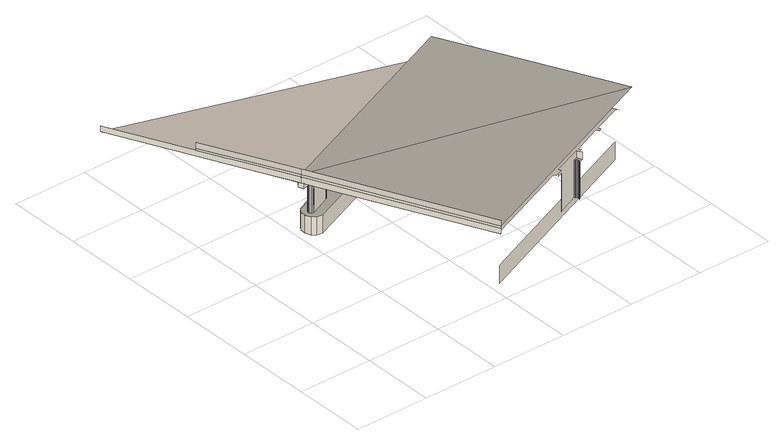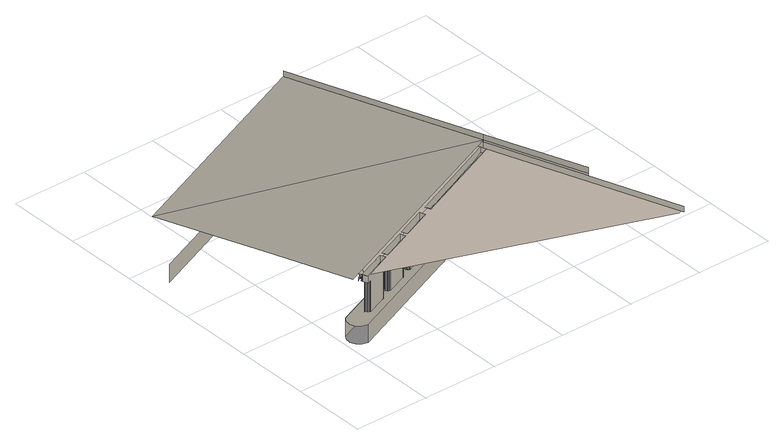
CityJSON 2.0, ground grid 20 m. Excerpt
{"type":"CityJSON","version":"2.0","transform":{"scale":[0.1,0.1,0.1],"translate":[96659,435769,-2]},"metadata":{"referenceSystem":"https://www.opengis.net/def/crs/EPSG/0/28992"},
"CityObjects":{
"bridge1":{"type":"Bridge","attributes":{"name":"Van Brienenoordbrug"},"children":["bridge1-1","bridge1-2","bridge1-3","bridge1-4","bridge1-5","bridge1-6","bridge1-7","bridge1-8","bridge1-9","bridge1-10","bridge1-11","bridge1-12","bridge1-13","bridge1-14"],"geometry":[{"type":"MultiSurface","lod":"2","boundaries":[[[0,1,2,3]],[[4,5,1,6,7]],[[7,8,9,4]],[[1,10,11,12,2]],[[13,14,15,16]],[[14,17,18,15]],[[19,13,16,20]],[[17,21,22,18]],[[23,24,25,26]],[[27,28,24,23]],[[26,25,29,30]],[[31,32,28,27]],[[30,29,33,34]],[[35,36,37,38,33,29,25,24,28,32,39,40,41,42,9,8]],[[43,39,32,31]],[[34,33,38,44]],[[45,19,20,46]],[[47,40,39,43]],[[44,38,37,48]],[[37,36,48]],[[49,41,40,47]],[[50,48,36]],[[49,51,41]],[[42,41,51]],[[52,53,42,51]],[[50,36,54,55,56]],[[55,54,57]],[[58,57,54]],[[52,59,53]],[[57,58,60,61]],[[62,59,52]],[[63,64,59,62]],[[61,60,65,66]],[[67,68,64,63]],[[66,65,69,70]],[[71,72,68,67]],[[70,69,73,74]],[[75,76,72,71]],[[74,73,77,78]],[[78,77,76,75]],[[7,6,79,80,81,82,83,84,54,36,35,8]],[[85,53,59,64,68,72,76,77,73,69,65,60,58,54,84,86,87,88,89,90,91,92,93,94,95,96]],[[97,98,5,4,9,42,53,85,99,100]],[[101,91,90,102]],[[103,92,91,101]],[[102,90,89,104]],[[105,93,92,103]],[[104,89,88,106]],[[107,94,93,105]],[[106,88,87,108]],[[109,95,94,107]],[[108,87,86,110]],[[86,84,110]],[[111,96,95,109]],[[112,110,84]],[[111,113,96]],[[85,96,113]],[[114,99,85,113]],[[112,84,83,115,116]],[[115,83,117]],[[118,117,83]],[[114,119,99]],[[117,118,120,121]],[[122,119,114]],[[123,124,119,122]],[[121,120,125,126]],[[0,127,128,129,130,131,132,133,134,135,136,137,138,139,140,141,79,6,1]],[[142,143,124,123]],[[126,125,144,145]],[[100,99,119,124,143,146,147,148,149,144,125,120,118,83,82,81]],[[150,146,143,142]],[[145,144,149,151]],[[152,147,146,150]],[[151,149,148,153]],[[153,148,147,152]],[[154,155,156]],[[81,80,97,100]],[[137,136,157,158,133,132,159,160,161,162,163,10,1,5,98,141,140,164,165]],[[80,79,141,98,97]],[[166,164,140,139,167]],[[168,169,170,171]],[[171,170,172,173]],[[174,175,169,168]],[[173,172,176,177]],[[178,179,175,174]],[[180,166,167,181,182,183,178,174,168,171,173,177,184,185,186]],[[177,176,187,184]],[[183,188,179,178]],[[184,187,189,185]],[[182,190,188,183]],[[185,189,191,186]],[[181,192,190,182]],[[186,191,193,180]],[[21,194,195,22]],[[196,46,20,16,15,18,22,195,197,198,199,200]],[[45,201,202,203,204,205,194,21,17,14,13,19]],[[201,45,46,196]],[[206,165,164,166,180,193,207,208]],[[167,139,138,209,210,211,212,192,181]],[[213,214,215,216]],[[217,218,214,213]],[[219,220,211,210]],[[208,207,221,222]],[[223,224,220,219]],[[222,221,225,226]],[[227,228,224,223]],[[226,225,229,230]],[[231,232,228,227]],[[210,209,206,208,222,226,230,233,234,235,236,231,227,223,219]],[[230,229,237,233]],[[236,238,232,231]],[[233,237,239,234]],[[235,240,238,236]],[[234,239,240,235]],[[241,242,243,244]],[[209,138,137,165,206]],[[245,157,136,135,246]],[[247,248,249,250,251,252,253,218,217]],[[254,255,256,257]],[[257,256,258,259]],[[260,261,255,254]],[[259,258,262,263]],[[264,265,261,260]],[[266,245,246,267,268,269,264,260,254,257,259,263,270,271,272]],[[263,262,273,270]],[[269,274,265,264]],[[270,273,275,271]],[[268,276,274,269]],[[271,275,277,272]],[[267,278,276,268]],[[272,277,279,266]],[[280,281,252,251]],[[282,283,284,285]],[[286,287,281,280]],[[285,284,288,289]],[[290,291,287,286]],[[289,288,292,293]],[[294,295,291,290]],[[251,250,296,282,285,289,293,297,298,299,300,294,290,286,280]],[[293,292,301,297]],[[300,302,295,294]],[[297,301,303,298]],[[299,304,302,300]],[[298,303,304,299]],[[250,249,305,306,296]],[[307,158,157,245,266,279,308,309]],[[246,135,134,310,311,312,278,267]],[[313,314,312,311]],[[309,308,315,316]],[[317,318,314,313]],[[316,315,319,320]],[[321,322,318,317]],[[320,319,323,324]],[[325,326,322,321]],[[311,310,307,309,316,320,324,327,328,329,330,325,321,317,313]],[[324,323,331,327]],[[330,332,326,325]],[[327,331,333,328]],[[329,334,332,330]],[[328,333,334,329]],[[161,160,335,336,337,338,339,340,341,342,343,344,345,305,249,248,346,347,348]],[[310,134,133,158,307]],[[349,159,132,131,350]],[[351,352,353,354]],[[354,353,355,356]],[[357,358,352,351]],[[356,355,359,360]],[[361,362,358,357]],[[154,363,364,155]],[[365,349,350,366,367,368,361,357,351,354,356,360,369,370,371]],[[360,359,372,369]],[[368,373,362,361]],[[369,372,374,370]],[[367,375,373,368]],[[370,374,376,371]],[[366,377,375,367]],[[371,376,378,365]],[[350,131,130,379,380,381,382,377,366]],[[383,335,160,159,349,365,378,384,385]],[[386,387,382,381]],[[385,384,388,389]],[[390,391,387,386]],[[389,388,392,393]],[[394,395,391,390]],[[393,392,396,397]],[[398,399,395,394]],[[381,380,383,385,389,393,397,400,401,402,403,398,394,390,386]],[[397,396,404,400]],[[403,405,399,398]],[[400,404,406,401]],[[402,407,405,403]],[[401,406,407,402]],[[380,379,337,336,335,383]]],"semantics":{"surfaces":[{"type":"WallSurface"},{"type":"OuterCeilingSurface"},{"type":"OuterFloorSurface"},{"type":"GroundSurface"}],"values":[0,0,1,0,0,0,0,0,0,0,0,0,0,0,0,0,0,0,0,0,0,0,0,0,0,0,0,0,0,0,0,0,0,0,0,0,0,0,0,0,0,0,0,0,0,0,0,0,0,0,0,0,0,0,0,0,0,0,0,0,0,0,0,0,0,0,1,0,0,1,0,0,0,0,0,2,1,1,0,0,0,0,0,0,0,1,0,0,0,0,0,0,0,0,3,2,0,0,0,0,0,0,0,0,0,0,0,0,1,0,0,0,0,0,0,0,0,0,0,0,0,0,0,1,0,0,0,0,0,0,0,0,0,0,0,0,0,0,1,0,0,0,0,0,0,0,0,0,0,0,0,0,0,0,1,0,0,0,0,0,1,0,0,0,0,0,0,0,2,1,0,0,0,0,0,0,0,0,0,0,0,0,0,0,0,0,1,0,0,0,0,0,0]}}]},
"bridge1-1":{"type":"BridgeInstallation","parents":["bridge1"],"geometry":[{"type":"MultiSurface","lod":"2","boundaries":[[[2,155,408,409]]]}]},
"bridge1-2":{"type":"BridgeInstallation","parents":["bridge1"],"geometry":[{"type":"MultiSurface","lod":"2","boundaries":[[[410,411,408,155]]]}]},
"bridge1-3":{"type":"BridgeInstallation","parents":["bridge1"],"geometry":[{"type":"MultiSurface","lod":"2","boundaries":[[[412,410,155,156]]]}]},
"bridge1-4":{"type":"BridgeInstallation","parents":["bridge1"],"geometry":[{"type":"MultiSurface","lod":"2","boundaries":[[[156,155,2,12,11]]]}]},
"bridge1-5":{"type":"BridgeInstallation","parents":["bridge1"],"geometry":[{"type":"MultiSurface","lod":"2","boundaries":[[[413,414,415,416]]]}]},
"bridge1-6":{"type":"BridgeInstallation","parents":["bridge1"],"geometry":[{"type":"MultiSurface","lod":"2","boundaries":[[[417,413,416,418]]]}]},
"bridge1-7":{"type":"BridgeInstallation","parents":["bridge1"],"geometry":[{"type":"MultiSurface","lod":"2","boundaries":[[[419,417,418,420]]]}]},
"bridge1-8":{"type":"BridgeInstallation","parents":["bridge1"],"geometry":[{"type":"MultiSurface","lod":"2","boundaries":[[[414,421,422,415]]]}]},
"bridge1-9":{"type":"BridgeInstallation","parents":["bridge1"],"geometry":[{"type":"MultiSurface","lod":"2","boundaries":[[[423,419,420]]]}]},
"bridge1-10":{"type":"BridgeInstallation","parents":["bridge1"],"geometry":[{"type":"MultiSurface","lod":"2","boundaries":[[[416,415,424,425,426,427,428,429,430,420,418]]]}]},
"bridge1-11":{"type":"BridgeInstallation","parents":["bridge1"],"geometry":[{"type":"MultiSurface","lod":"2","boundaries":[[[431,423,420,430]]]}]},
"bridge1-12":{"type":"BridgeInstallation","parents":["bridge1"],"geometry":[{"type":"MultiSurface","lod":"2","boundaries":[[[432,433,434,414,413,417,419,423,431,435,436,437,438]]]}]},
"bridge1-13":{"type":"BridgeInstallation","parents":["bridge1"],"geometry":[{"type":"MultiSurface","lod":"2","boundaries":[[[439,424,415,440]]]}]},
"bridge1-14":{"type":"BridgeInstallation","parents":["bridge1"],"geometry":[{"type":"MultiSurface","lod":"2","boundaries":[[[435,431,430,429]]]}]}
},
"vertices":[
[1,945,138],[197,477,155],[197,477,171],[1,945,153],[200,470,141],[200,470,156],[194,484,155],[194,484,141],[229,499,136],[235,485,136],[392,9,172],[392,9,187],[275,288,177],[228,479,49],[222,493,49],[222,493,1],[228,479,1],[224,508,49],[224,508,1],[239,470,49],[239,470,1],[232,520,49],[232,520,1],[237,494,49],[237,494,136],[236,496,136],[236,496,49],[237,492,49],[237,492,136],[236,497,136],[236,497,49],[239,491,49],[239,491,136],[236,499,136],[236,499,49],[234,501,136],[239,503,136],[238,502,136],[237,501,136],[240,490,136],[242,489,136],[243,489,136],[245,489,136],[240,490,49],[237,501,49],[254,467,49],[254,467,1],[242,489,49],[238,502,49],[243,489,49],[239,503,49],[245,489,49],[301,513,49],[301,513,135],[295,527,135],[295,527,49],[284,522,49],[297,527,49],[297,527,135],[303,514,135],[299,527,135],[299,527,49],[303,514,49],[304,515,49],[304,515,135],[301,526,135],[301,526,49],[304,517,49],[304,517,135],[302,525,135],[302,525,49],[305,519,49],[305,519,135],[303,524,135],[303,524,49],[305,520,49],[305,520,135],[304,522,135],[304,522,49],[445,590,153],[445,590,138],[410,575,134],[405,573,134],[400,571,134],[343,547,135],[349,533,135],[342,546,135],[341,544,135],[340,543,135],[340,541,135],[340,539,135],[341,538,135],[342,536,135],[343,535,135],[344,534,135],[346,533,135],[348,533,135],[451,576,138],[451,576,153],[406,557,134],[416,561,134],[341,538,48],[340,539,48],[342,536,48],[340,541,48],[343,535,48],[340,543,48],[344,534,48],[341,544,48],[346,533,48],[342,546,48],[348,533,48],[343,547,48],[349,533,48],[406,557,47],[400,571,47],[388,566,47],[401,571,47],[401,571,134],[407,558,134],[403,570,134],[403,570,47],[407,558,47],[408,559,47],[408,559,134],[405,570,134],[405,570,47],[2,945,138],[4,939,138],[12,942,138],[719,704,150],[646,674,151],[649,667,151],[640,663,151],[638,670,151],[557,637,152],[560,630,152],[552,626,152],[549,633,152],[468,599,153],[471,592,153],[448,583,153],[409,561,47],[409,561,134],[406,569,134],[406,569,47],[409,562,134],[409,564,134],[408,566,134],[407,567,134],[409,562,47],[407,567,47],[409,564,47],[408,566,47],[983,259,192],[197,477,177],[392,9,193],[563,623,152],[643,656,152],[652,660,151],[724,690,151],[397,19,172],[389,16,172],[392,10,172],[474,585,153],[555,619,152],[474,585,133],[468,599,133],[477,597,133],[477,597,46],[478,595,46],[478,595,133],[479,594,46],[479,594,133],[477,598,133],[477,598,46],[480,592,46],[480,592,133],[477,600,133],[477,600,46],[486,590,133],[480,604,133],[479,603,133],[478,602,133],[481,591,133],[483,591,133],[484,590,133],[481,591,46],[478,602,46],[483,591,46],[479,603,46],[484,590,46],[480,604,46],[486,590,46],[754,741,49],[754,741,1],[776,688,1],[768,738,1],[780,729,1],[786,715,1],[784,700,1],[776,688,49],[784,700,49],[786,715,49],[780,729,49],[768,738,49],[555,619,133],[542,614,46],[542,614,133],[549,633,133],[537,628,133],[537,628,46],[525,623,46],[674,136,150],[674,136,50],[673,134,50],[673,134,150],[675,137,150],[675,137,50],[538,628,133],[538,628,46],[544,615,46],[544,615,133],[540,628,133],[540,628,46],[545,617,46],[545,617,133],[542,627,133],[542,627,46],[545,618,46],[545,618,133],[543,626,133],[543,626,46],[546,620,133],[546,622,133],[545,623,133],[544,625,133],[546,620,46],[544,625,46],[546,622,46],[545,623,46],[423,51,53],[945,272,53],[945,272,5],[423,51,5],[563,623,133],[557,637,133],[663,132,150],[663,132,169],[743,166,168],[743,166,150],[731,161,150],[731,161,49],[719,156,49],[566,634,133],[566,634,46],[567,632,46],[567,632,133],[567,631,46],[567,631,133],[566,636,133],[566,636,46],[569,630,46],[569,630,133],[566,638,133],[566,638,46],[575,628,133],[569,642,133],[568,641,133],[567,639,133],[570,629,133],[572,628,133],[573,628,133],[570,629,46],[567,639,46],[572,628,46],[568,641,46],[573,628,46],[569,642,46],[575,628,46],[733,161,150],[733,161,49],[737,147,150],[737,147,49],[738,148,49],[738,148,150],[735,161,150],[735,161,49],[739,149,49],[739,149,150],[736,160,150],[736,160,49],[740,151,49],[740,151,150],[738,159,150],[738,159,49],[749,152,150],[740,153,150],[740,154,150],[740,156,150],[739,158,150],[740,153,49],[739,158,49],[740,154,49],[740,156,49],[746,159,169],[749,152,169],[643,656,133],[631,651,46],[631,651,133],[638,670,133],[625,665,133],[625,665,46],[627,665,133],[627,665,46],[633,652,46],[633,652,133],[629,665,133],[629,665,46],[634,654,46],[634,654,133],[631,665,133],[631,665,46],[634,656,46],[634,656,133],[632,664,133],[632,664,46],[635,657,133],[635,659,133],[634,661,133],[633,662,133],[635,657,46],[633,662,46],[635,659,46],[634,661,46],[732,694,151],[729,700,150],[729,701,150],[924,234,167],[921,241,167],[841,207,167],[843,200,168],[835,196,168],[832,203,168],[752,169,168],[755,162,169],[666,125,169],[642,115,170],[639,122,169],[652,660,132],[646,674,132],[655,671,132],[655,671,45],[655,670,45],[655,670,132],[656,668,45],[656,668,132],[655,673,132],[655,673,45],[658,667,45],[658,667,132],[655,675,132],[655,675,45],[872,520,183],[785,724,175],[664,665,132],[658,679,132],[657,678,132],[656,676,132],[659,666,132],[661,665,132],[662,665,132],[659,666,45],[656,676,45],[661,665,45],[657,678,45],[662,665,45],[658,679,45],[664,665,45],[726,708,150],[726,708,132],[714,703,132],[714,703,45],[732,694,132],[720,689,45],[720,689,132],[716,703,132],[716,703,45],[722,690,45],[722,690,132],[718,703,132],[718,703,45],[723,691,45],[723,691,132],[719,702,132],[719,702,45],[723,693,45],[723,693,132],[721,701,132],[721,701,45],[724,695,132],[723,696,132],[723,698,132],[722,700,132],[724,695,45],[722,700,45],[723,696,45],[723,698,45],
[94,722,167],[94,722,161],
[197,477,192],[94,722,183],
[392,9,208],
[749,706,159],[748,705,159],[746,711,159],[747,711,159],
[750,706,158],[748,712,158],
[751,706,157],[749,712,157],
[753,707,166],[750,713,166],
[752,707,157],
[752,714,159],[752,714,151],[752,713,152],[751,713,153],[751,713,154],[750,713,155],[750,713,156],
[752,707,156],
[755,708,151],[755,708,150],[755,708,159],[753,707,155],[753,707,154],[754,708,153],[754,708,152],
[753,714,159],[754,717,159]
]}
